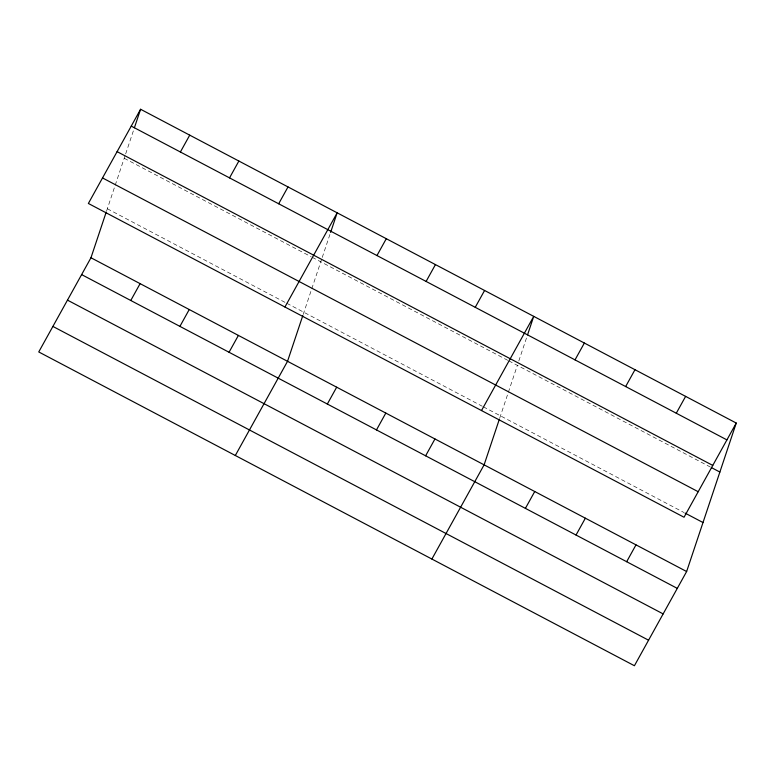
<?xml version="1.0" encoding="UTF-8"?>
<svg xmlns="http://www.w3.org/2000/svg" width="775" height="775" viewBox="0 0 775 775"><rect width="100%" height="100%" fill="white"/><g stroke="black" fill="none" stroke-linecap="round" stroke-linejoin="round"><path stroke-width="0.58" stroke-dasharray="3.88 2.91" d="M106.611 210.936L114.836 186.32M115.213 185.196L125.298 155M125.666 153.915L133.668 129.958M303.18 314.476L311.405 289.86M311.782 288.746L321.867 258.55M322.235 257.465L330.237 233.507M499.749 418.025L507.974 393.409M508.352 392.286L517.351 365.364M518.804 361.005L527.174 335.963M124.213 158.265L311.162 256.748M312.228 257.31L507.732 360.298M508.807 360.859L710.384 467.044M107.337 208.756L285.743 302.734M286.818 303.296L482.321 406.284M483.387 406.846L684.015 512.537"/><path stroke-width="1.16" d="M736.25 423.053L684.034 517.245L88.369 203.467L140.585 109.265L736.25 423.053L686.631 571.533L634.415 665.735L38.75 351.947L90.966 257.755L106.243 212.021M134.395 127.778L140.585 109.265M302.812 315.57L287.535 361.305L235.319 455.497M330.605 232.413L337.154 212.815L284.938 307.007M499.391 419.12L484.104 464.855L431.888 559.046M527.542 334.877L533.723 316.365L481.507 410.556M180.391 151.997L189.73 135.15M130.772 300.487L140.11 283.64M229.536 177.882L238.865 161.045M179.916 326.372L189.245 309.525M278.671 203.777L288.009 186.93M229.051 352.257L238.39 335.42M376.96 255.547L386.299 238.7M327.341 404.037L336.679 387.19M426.105 281.432L435.443 264.585M376.485 429.922L385.814 413.075M475.24 307.317L484.578 290.48M425.62 455.807L434.959 438.96M575.021 359.881L584.36 343.034M525.402 508.371L534.731 491.524M625.648 386.551L634.987 369.704M576.028 535.041L585.367 518.194M676.284 413.22L685.623 396.374M626.665 561.71L635.994 544.864M131.246 126.112L726.911 439.89M117.102 151.638L712.768 465.417M711.44 467.606L719.878 472.052M102.523 177.94L698.188 491.718M685.071 513.089L703.002 522.534M90.966 257.755L686.631 571.533M81.627 274.602L677.292 588.38M67.473 300.128L663.138 613.907M52.903 326.43L648.568 640.208"/></g></svg>
